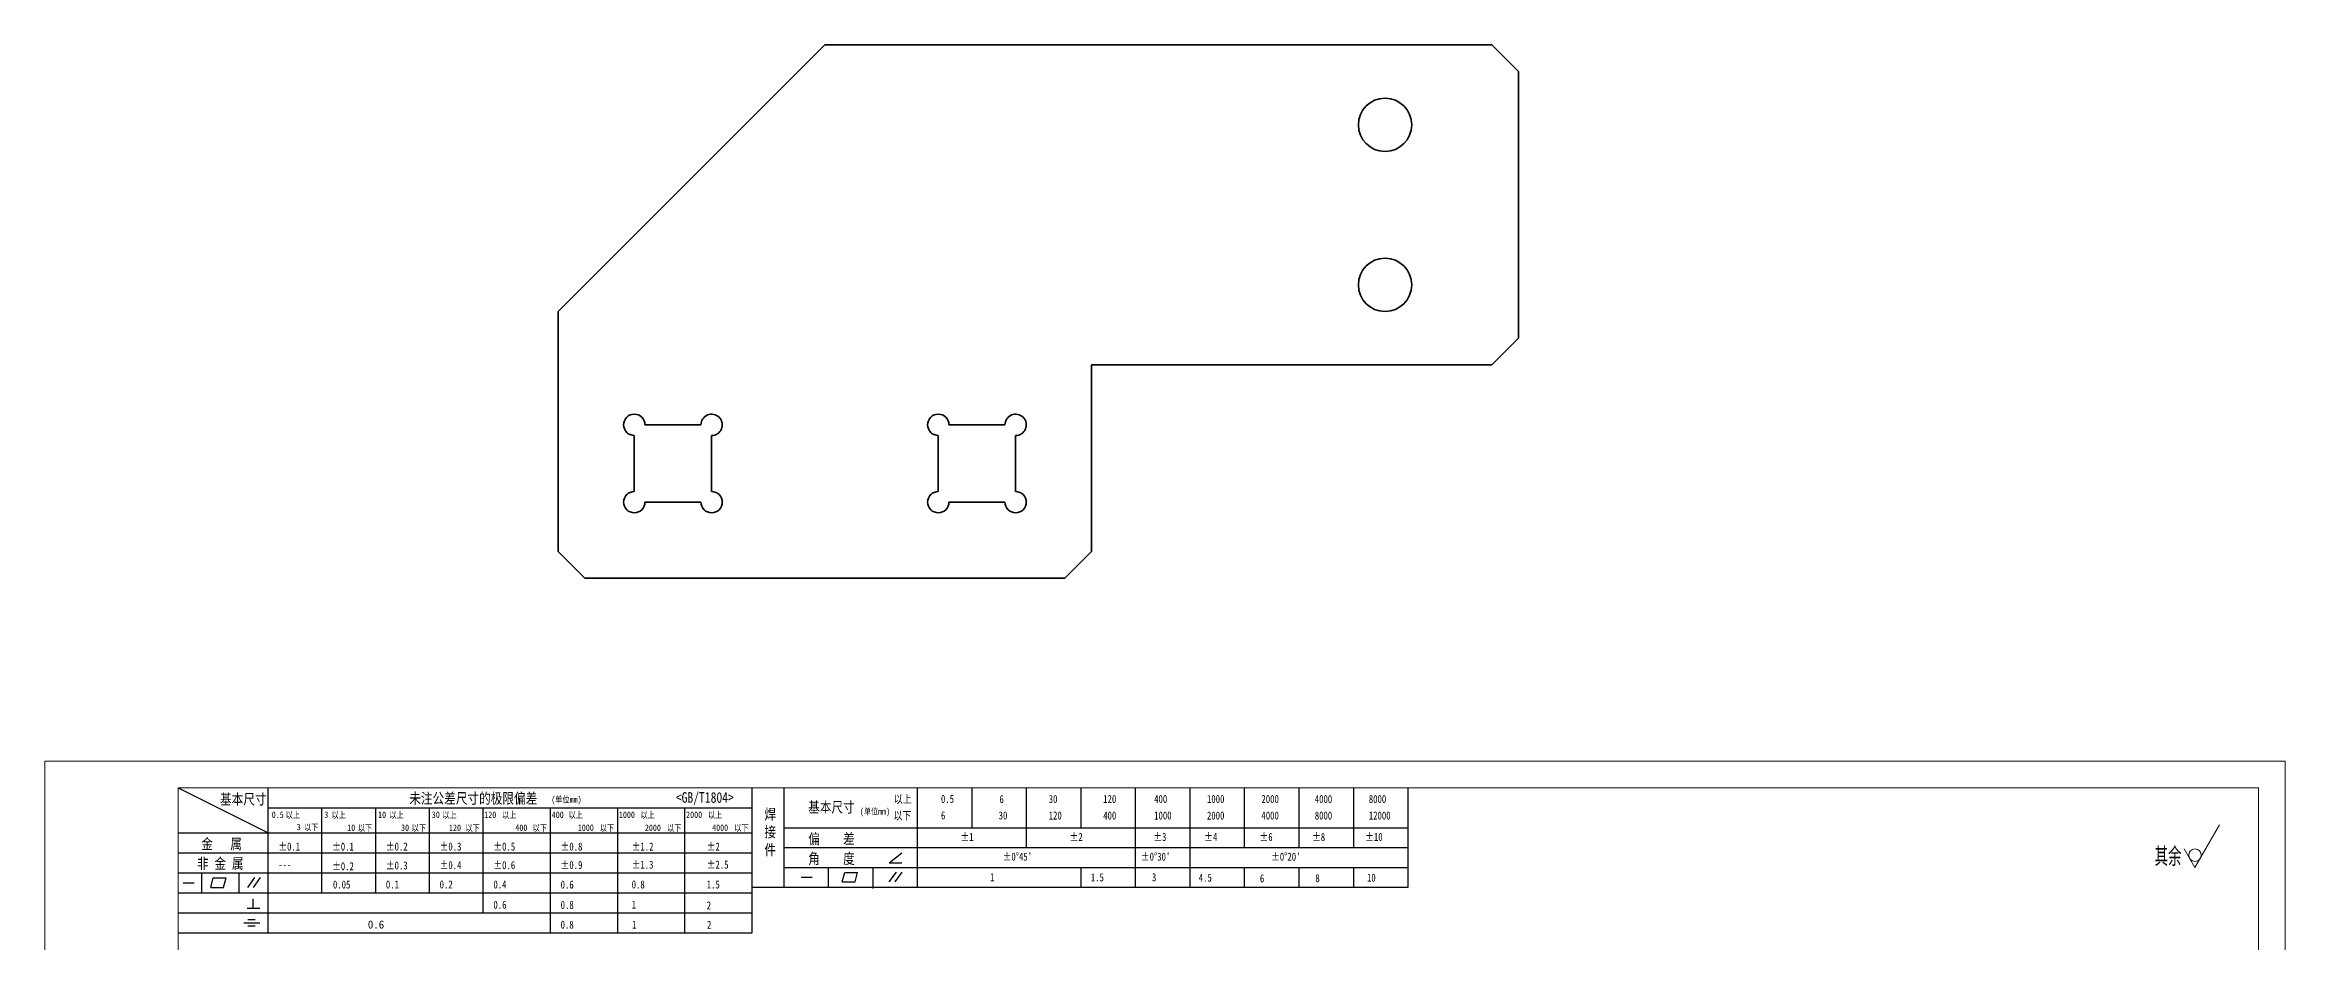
# Model space of a CAD drawing. Header units: millimetres. Extents: x 1333 to 190452, y -42879 to -5704.
# Drawn here: x 182947 to 183367, y -17497.6 to -17329.5 of the extents above; entities that cross this region are included whole.
import ezdxf

# ---------------------------------------------------------------- set-up
doc = ezdxf.new("R2010")
doc.units = ezdxf.units.MM
doc.header["$LTSCALE"] = 0.5
doc.linetypes.add('DOT2', pattern=[0.125, 0, -0.125])
doc.layers.add('图\\M+19E79\\M+195B6\\M+18E9A', color=7, linetype='Continuous')
doc.layers.add('图框', color=7, linetype='Continuous', lineweight=18)
doc.layers.add('标注线', color=3, linetype='Continuous', lineweight=18)
doc.layers.add('打印-禁用', color=7, linetype='Continuous', lineweight=15, plot=False)
doc.styles.add('国标', font='simfang.ttf', dxfattribs={"width": 0.8})
doc.styles.add('机械长仿宋', font='gbenor.shx', dxfattribs={"height": 1, "bigfont": 'gbcbig.shx'})

# ---------------------------------------------------------------- blocks, each defined once
blk = doc.blocks.new('GZDEH零件A3图框V01版')
at = {"layer": '图\\M+19E79\\M+195B6\\M+18E9A', "color": 9}
for p, q in [((2882.49, -1554.46), (2899.37, -1562.92)), ((2899.37, -1581.67), (2899.37, -1554.46)), ((2990.09, -1581.67), (2990.09, -1554.46)), ((2996.09, -1573.08), (2996.09, -1554.46)), ((3021.09, -1561.98), (3021.09, -1554.46)), ((3031.31, -1561.98), (3031.31, -1554.46)), ((3041.53, -1561.98), (3041.53, -1554.46)), ((3051.75, -1561.98), (3051.75, -1554.46)), ((3061.98, -1561.98), (3061.98, -1554.46)), ((3072.2, -1561.98), (3072.2, -1554.46)), ((3082.42, -1561.98), (3082.42, -1554.46)), ((3092.64, -1561.98), (3092.64, -1554.46)), ((3102.86, -1561.98), (3102.86, -1554.46)), ((3113.09, -1573.08), (3113.09, -1554.46)), ((2899.37, -1558.24), (2990.09, -1558.24)), ((2909.45, -1574.17), (2909.45, -1558.24)), ((2919.53, -1574.17), (2919.53, -1558.24)), ((2929.61, -1574.17), (2929.61, -1558.24)), ((2939.69, -1577.92), (2939.69, -1558.24)), ((2952.29, -1581.67), (2952.29, -1558.24)), ((2964.89, -1581.67), (2964.89, -1558.24)), ((2977.49, -1581.67), (2977.49, -1558.24)), ((2996.09, -1561.98), (3113.09, -1561.98)), ((3021.09, -1573.08), (3021.09, -1561.98)), ((3041.53, -1565.68), (3041.53, -1561.98)), ((3061.98, -1573.08), (3061.98, -1561.98)), ((3072.2, -1573.08), (3072.2, -1561.98)), ((3082.42, -1565.68), (3082.42, -1561.98)), ((3092.64, -1565.68), (3092.64, -1561.98)), ((3102.86, -1565.68), (3102.86, -1561.98)), ((2882.49, -1562.92), (2990.09, -1562.92)), ((2996.09, -1565.68), (3113.09, -1565.68)), ((2882.49, -1566.67), (2990.09, -1566.67)), ((2882.49, -1570.42), (2990.09, -1570.42)), ((2886.92, -1574.12), (2886.92, -1570.42)), ((2893.91, -1574.12), (2893.91, -1570.42)), ((2996.09, -1569.38), (3113.09, -1569.38)), ((3004.42, -1573.08), (3004.42, -1569.38)), ((3006.97, -1572.12), (3007.45, -1570.33)), ((3007.45, -1570.33), (3009.86, -1570.33)), ((3009.39, -1572.12), (3009.86, -1570.33)), ((3012.75, -1573.08), (3012.75, -1569.38)), ((3015.75, -1568.51), (3018.15, -1566.66)), ((3015.75, -1568.51), (3018.15, -1568.51)), ((3015.81, -1572.12), (3017.15, -1570.26)), ((3016.89, -1572.12), (3018.23, -1570.26)), ((3051.75, -1573.08), (3051.75, -1569.38)), ((3082.42, -1573.08), (3082.42, -1569.48)), ((3092.64, -1573.08), (3092.64, -1569.38)), ((3102.86, -1573.08), (3102.86, -1569.38)), ((2882.49, -1574.17), (2990.09, -1574.17)), ((2883.43, -1572.27), (2885.49, -1572.27)), ((2888.59, -1573.16), (2889.07, -1571.37)), ((2888.59, -1573.16), (2891, -1573.16)), ((2889.07, -1571.37), (2891.48, -1571.37)), ((2891, -1573.16), (2891.48, -1571.37)), ((2895.52, -1573.16), (2896.85, -1571.3)), ((2896.6, -1573.16), (2897.94, -1571.3)), ((2990.09, -1573.08), (3113.09, -1573.08)), ((2999.26, -1571.23), (3001.32, -1571.23)), ((3006.97, -1572.12), (3009.39, -1572.12)), ((3012.75, -1573.33), (3012.75, -1573.08)), ((2882.49, -1577.92), (2990.09, -1577.92)), ((2895.42, -1577.05), (2897.81, -1577.05)), ((2895.57, -1579.17), (2896.92, -1579.17)), ((2896.58, -1577.05), (2896.58, -1575.28)), ((2882.49, -1581.67), (2990.09, -1581.67)), ((2894.79, -1579.77), (2897.77, -1579.77)), ((2895.57, -1580.37), (2896.93, -1580.37))]:
    blk.add_line(p, q, dxfattribs=at)
at = {"layer": '图框', "linetype": 'Continuous'}
for p, q in [((2882.49, -1554.46), (2882.49, -1832.96)), ((3272.49, -1554.46), (2882.49, -1554.46)), ((3272.49, -1832.96), (3272.49, -1554.46))]:
    blk.add_line(p, q, dxfattribs=at)
at = {"layer": '打印-禁用', "linetype": 'Continuous'}
for p, q in [((2857.49, -1549.46), (2857.49, -1846.46)), ((3277.49, -1549.46), (2857.49, -1549.46)), ((3277.49, -1846.46), (3277.49, -1549.46))]:
    blk.add_line(p, q, dxfattribs=at)
at = {"layer": '图\\M+19E79\\M+195B6\\M+18E9A', "color": 9, "style": '国标', "width": 0.8}
for s, height, p in [('基本尺寸', 2, (2890.33, -1557.58)), ('未注公差尺寸的极限偏差', 2, (2925.81, -1557.44)), ('<GB/T1804>', 2, (2975.78, -1557.27)), ('基本尺寸', 2, (3000.6, -1559.1)), ('以上', 1.5, (3016.64, -1557.33)), ('0.5', 1.5, (3025.49, -1557.3)), ('6', 1.5, (3036.45, -1557.34)), ('30', 1.5, (3045.69, -1557.31)), ('120', 1.5, (3055.91, -1557.31)), ('400', 1.5, (3065.46, -1557.31)), ('1000', 1.5, (3075.36, -1557.31)), ('2000', 1.5, (3085.57, -1557.31)), ('4000', 1.5, (3095.57, -1557.31)), ('8000', 1.5, (3105.7, -1557.31)), ('30', 1.2, (2930.04, -1560.11)), ('以下', 1.5, (3016.58, -1560.43)), ('6', 1.5, (3025.49, -1560.38)), ('30', 1.5, (3036.31, -1560.39)), ('120', 1.5, (3045.69, -1560.41)), ('400', 1.5, (3055.91, -1560.41)), ('1000', 1.5, (3065.46, -1560.41)), ('2000', 1.5, (3075.36, -1560.41)), ('4000', 1.5, (3085.57, -1560.41)), ('8000', 1.5, (3095.57, -1560.41)), ('12000', 1.5, (3105.7, -1560.41)), ('金   属', 2, (2886.82, -1565.98)), ('±0.1', 1.5, (2901.27, -1566.23)), ('±0.1', 1.5, (2911.35, -1566.23)), ('±0.2', 1.5, (2921.43, -1566.23)), ('±0.3', 1.5, (2931.51, -1566.23)), ('±0.5', 1.5, (2941.59, -1566.23)), ('±0.8', 1.5, (2954.19, -1566.23)), ('±1.2', 1.5, (2967.51, -1566.23)), ('±2', 1.5, (2981.58, -1566.23)), ('偏    差', 2, (3000.6, -1565.04)), ('角    度', 2, (3000.6, -1568.74)), ('±1', 1.5, (3029.16, -1564.42)), ("±0%%D45'", 1.5, (3037.06, -1568.12)), ('±2', 1.5, (3049.61, -1564.42)), ("±0%%D30'", 1.5, (3062.98, -1568.12)), ('±3', 1.5, (3065.3, -1564.42)), ('±4', 1.5, (3074.85, -1564.42)), ('±6', 1.5, (3085.22, -1564.42)), ("±0%%D20'", 1.5, (3087.38, -1568.12)), ('±8', 1.5, (3095.06, -1564.42)), ('±10', 1.5, (3105.02, -1564.42)), ('非 金 属', 2, (2886.02, -1569.65)), ('---', 1.5, (2901.27, -1569.65)), ('±0.2', 1.5, (2911.35, -1569.92)), ('±0.3', 1.5, (2921.43, -1569.77)), ('±0.4', 1.5, (2931.51, -1569.71)), ('±0.6', 1.5, (2941.59, -1569.71)), ('±0.9', 1.5, (2954.19, -1569.68)), ('±1.3', 1.5, (2967.51, -1569.62)), ('±2.5', 1.5, (2981.58, -1569.61)), ('1', 1.5, (3034.69, -1571.98)), ('1.5', 1.5, (3053.59, -1572.01)), ('3', 1.5, (3065.05, -1571.98)), ('4.5', 1.5, (3073.82, -1572.05)), ('6', 1.5, (3085.28, -1572.19)), ('8', 1.5, (3095.68, -1572.15)), ('10', 1.5, (3105.36, -1572.06)), ('0.1', 1.5, (2921.43, -1573.34)), ('0.2', 1.5, (2931.51, -1573.33)), ('0.4', 1.5, (2941.59, -1573.33)), ('0.6', 1.5, (2954.19, -1573.35)), ('0.8', 1.5, (2967.51, -1573.33)), ('1.5', 1.5, (2981.58, -1573.34)), ('0.6', 1.5, (2941.59, -1577.14)), ('0.8', 1.5, (2954.19, -1577.17)), ('1', 1.5, (2967.51, -1577.12)), ('2', 1.5, (2981.58, -1577.26)), ('0.8', 1.5, (2954.19, -1580.87)), ('1', 1.5, (2967.59, -1580.86)), ('2', 1.5, (2981.62, -1580.89))]:
    blk.add_text(s, height=height, dxfattribs=at).set_placement(p)
at = {"layer": '图\\M+19E79\\M+195B6\\M+18E9A', "color": 9, "lineweight": 15, "style": '国标', "width": 0.8}
for s, p in [('(单位mm)', (2952.44, -1557.27)), ('(单位mm)', (3010.27, -1559.51)), ('0.5', (2900.03, -1560.11)), ('以上', (2902.64, -1560.16)), ('3', (2904.73, -1562.41)), ('以下', (2906.1, -1562.46)), ('3', (2909.88, -1560.11)), ('以上', (2911.25, -1560.16)), ('10', (2914.19, -1562.54)), ('以下', (2916.18, -1562.59)), ('10', (2919.96, -1560.11)), ('以上', (2922.09, -1560.16)), ('30', (2924.27, -1562.54)), ('以下', (2926.26, -1562.59)), ('以上', (2932.02, -1560.16)), ('120', (2933.26, -1562.54)), ('以下', (2936.34, -1562.59)), ('120', (2939.88, -1560.11)), ('以上', (2943.21, -1560.16)), ('400', (2945.7, -1562.54)), ('以下', (2948.94, -1562.59)), ('400', (2952.52, -1560.11)), ('以上', (2955.68, -1560.16)), ('1000', (2957.41, -1562.54)), ('以下', (2961.54, -1562.59)), ('1000', (2965.12, -1560.11)), ('以上', (2969.16, -1560.16)), ('2000', (2969.99, -1562.54)), ('以下', (2974.14, -1562.59)), ('2000', (2977.72, -1560.11)), ('以上', (2981.8, -1560.16)), ('4000', (2982.59, -1562.54)), ('以下', (2986.74, -1562.59))]:
    blk.add_text(s, height=1.2, dxfattribs=at).set_placement(p)
at = {"layer": '图\\M+19E79\\M+195B6\\M+18E9A', "color": 9, "lineweight": 13, "style": '国标'}
blk.add_text('0.6', height=1.5, dxfattribs=at).set_placement((2918.05, -1580.85))
at = {"layer": '图\\M+19E79\\M+195B6\\M+18E9A', "color": 9, "insert": (2992.39, -1558.41), "char_height": 2, "width": 3.1877, "attachment_point": 1, "style": '国标'}
blk.add_mtext('焊\\P接\\P件', dxfattribs=at)
at = {"layer": '图\\M+19E79\\M+195B6\\M+18E9A', "color": 9, "insert": (2911.51, -1573.37), "char_height": 1.5, "attachment_point": 7, "style": '国标'}
blk.add_mtext_dynamic_manual_height_columns('0.05', width=5.1982, gutter_width=12.5, heights=[0], dxfattribs=at)
blk = doc.blocks.new('DEH A3')
at = {"layer": '图框'}
blk.add_blockref('GZDEH零件A3图框V01版', (-2857.49, 1846.46), dxfattribs=at)
blk = doc.blocks.new('FINISHER_NON')
at = {"layer": '标注线'}
for p, q in [((0, 0), (4.62, 8)), ((-2.02, 3.5), (0, 0))]:
    blk.add_line(p, q, dxfattribs=at)
blk.add_circle((0, 2.33), 1.17, dxfattribs=at)
blk = doc.blocks.new('其余不去材料')
at = {"layer": '标注线'}
blk.add_blockref('FINISHER_NON', (0, 0), dxfattribs=at)
at = {"layer": '标注线', "color": 7, "linetype": 'DOT2', "style": '机械长仿宋'}
blk.add_text('其余', height=3.5, dxfattribs=at).set_placement((-7.56, 0.3))

msp = doc.modelspace()

# ---------------------------------------------------------------- linework, layer by layer
at = {"color": 7, "lineweight": 35}
for p, q in [((183043.264, -17379.548), (183093.264, -17329.548)), ((183093.264, -17329.548), (183218.264, -17329.548)), ((183223.264, -17384.548), (183223.264, -17334.548)), ((183043.264, -17379.548), (183043.264, -17424.548)), ((183143.264, -17389.548), (183143.264, -17424.548)), ((183143.264, -17389.548), (183218.264, -17389.548)), ((183138.264, -17429.548), (183048.264, -17429.548))]:
    msp.add_line(p, q, dxfattribs=at)
at = {"color": 7, "lineweight": 35, "ltscale": 0.176777}
for p, q in [((183218.264, -17329.548), (183223.264, -17334.548)), ((183218.264, -17389.548), (183223.264, -17384.548)), ((183043.264, -17424.548), (183048.264, -17429.548)), ((183143.264, -17424.548), (183138.264, -17429.548))]:
    msp.add_line(p, q, dxfattribs=at)
at = {"color": 7, "lineweight": 35, "ltscale": 0.2625}
for p, q in [((183057.514, -17413.298), (183057.514, -17402.798)), ((183070.014, -17400.798), (183059.514, -17400.798)), ((183072.014, -17413.298), (183072.014, -17402.798)), ((183114.514, -17402.798), (183114.514, -17413.298)), ((183127.014, -17400.798), (183116.514, -17400.798)), ((183129.014, -17402.798), (183129.014, -17413.298)), ((183059.514, -17415.298), (183070.014, -17415.298)), ((183116.514, -17415.298), (183127.014, -17415.298))]:
    msp.add_line(p, q, dxfattribs=at)
at = {"color": 7, "lineweight": 35}
for centre in [(183198.264, -17344.548), (183198.264, -17374.548)]:
    msp.add_circle(centre, 5, dxfattribs=at)
for centre, start, end in [((183057.514, -17400.798), 0, 270), ((183072.014, -17400.798), 270, 180.00001), ((183114.514, -17400.798), 0, 270), ((183129.014, -17400.798), 270, 180.00001), ((183057.514, -17415.298), 90, 0), ((183072.014, -17415.298), 180.00001, 90), ((183114.514, -17415.298), 90, 0), ((183129.014, -17415.298), 180.00001, 90)]:
    msp.add_arc(centre, 2, start, end, dxfattribs=at)

# ---------------------------------------------------------------- block references
at = {"layer": '图框'}
msp.add_blockref('DEH A3', (182947.014, -17760.849), dxfattribs=at)
at = {"layer": '标注线'}
msp.add_blockref('其余不去材料', (183350.096, -17483.813), dxfattribs=at)

doc.saveas('drawing.dxf')
